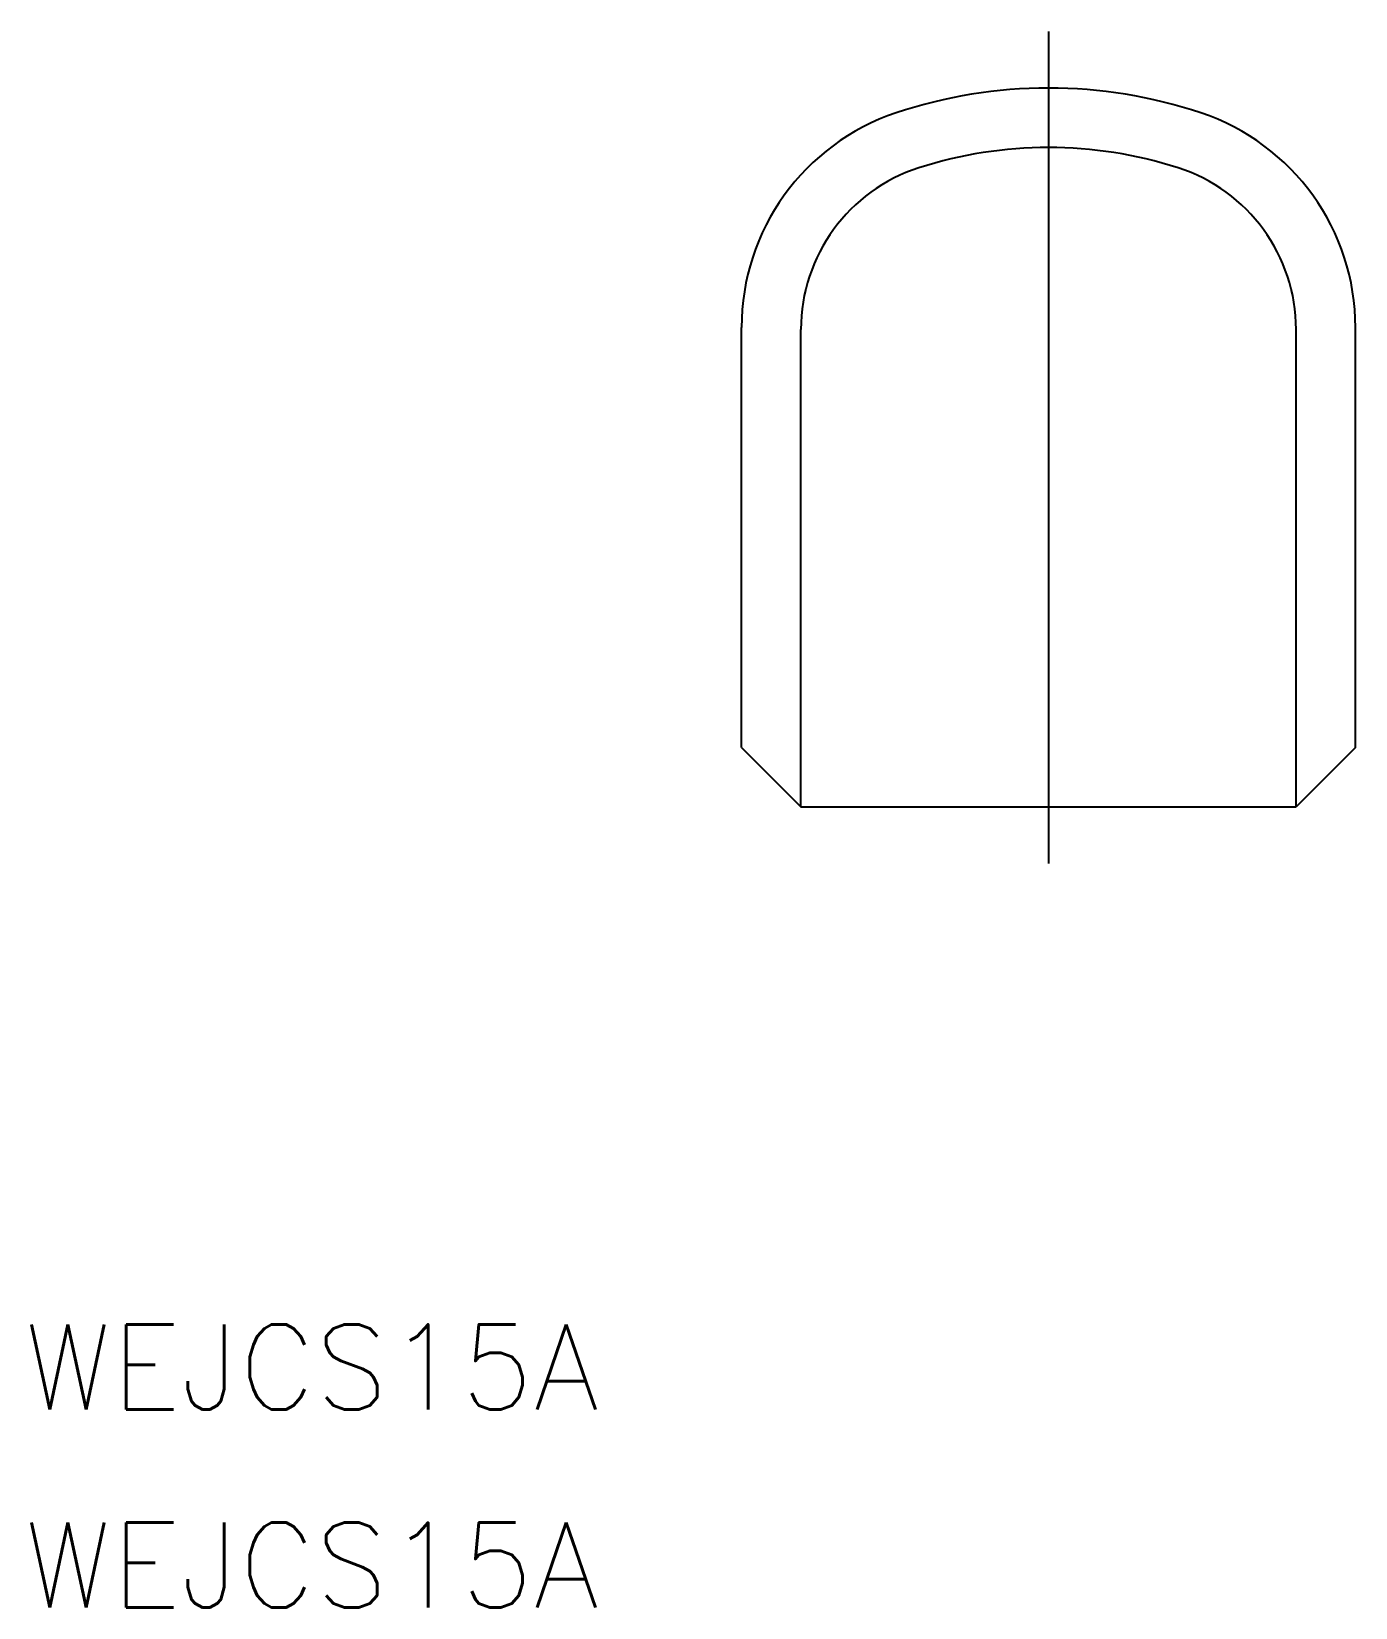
# Model space of a CAD drawing. Extents: x -35.9 to 10.8, y -28.3 to 27.4.
import ezdxf

# ---------------------------------------------------------------- set-up
doc = ezdxf.new("R2010")
doc.units = 0
doc.linetypes.add('CENTER', pattern=[50.8, 31.75, -6.35, 6.35, -6.35])
doc.layers.get('0').update_dxf_attribs({"linetype": 'CONTINUOUS'})
doc.layers.add('CENTER', color=1, linetype='CENTER')
doc.styles.get("Standard").update_dxf_attribs({"font": 'txt.shx', "height": 3, "bigfont": 'bigfont.shx'})

msp = doc.modelspace()

# ---------------------------------------------------------------- linework, layer by layer
at = {"color": 7, "linetype": 'CONTINUOUS'}
for p, q in [((-10.85, 2.1), (-10.85, 16.937)), ((-8.75, 0), (-8.75, 16.87)), ((8.75, 0), (8.75, 16.87)), ((10.85, 2.1), (10.85, 16.937)), ((-10.85, 2.1), (-8.75, 0)), ((10.85, 2.1), (8.75, 0)), ((-8.75, 0), (8.75, 0))]:
    msp.add_line(p, q, dxfattribs=at)
for centre, radius, start, end in [((0, 8.4), 17, 71.5385, 108.4615), ((-2.85, 16.937), 8, 108.4615, 180), ((2.85, 16.937), 8, 0, 71.5385), ((0, 8.3), 15, 72.2084, 107.7916), ((-2.75, 16.87), 6, 107.7916, 180), ((2.75, 16.87), 6, 0, 72.2084)]:
    msp.add_arc(centre, radius, start, end, dxfattribs=at)
at = {"layer": 'CENTER', "color": 1, "linetype": 'CENTER'}
msp.add_line((0, 27.4), (0, -2), dxfattribs=at)

# ---------------------------------------------------------------- texts
at = {"color": 7, "linetype": 'CONTINUOUS'}
for p in [(-36.2, -21.291), (-36.2, -28.291)]:
    msp.add_text('WEJCS15A', height=3, dxfattribs=at).set_placement(p)

doc.saveas('drawing.dxf')
